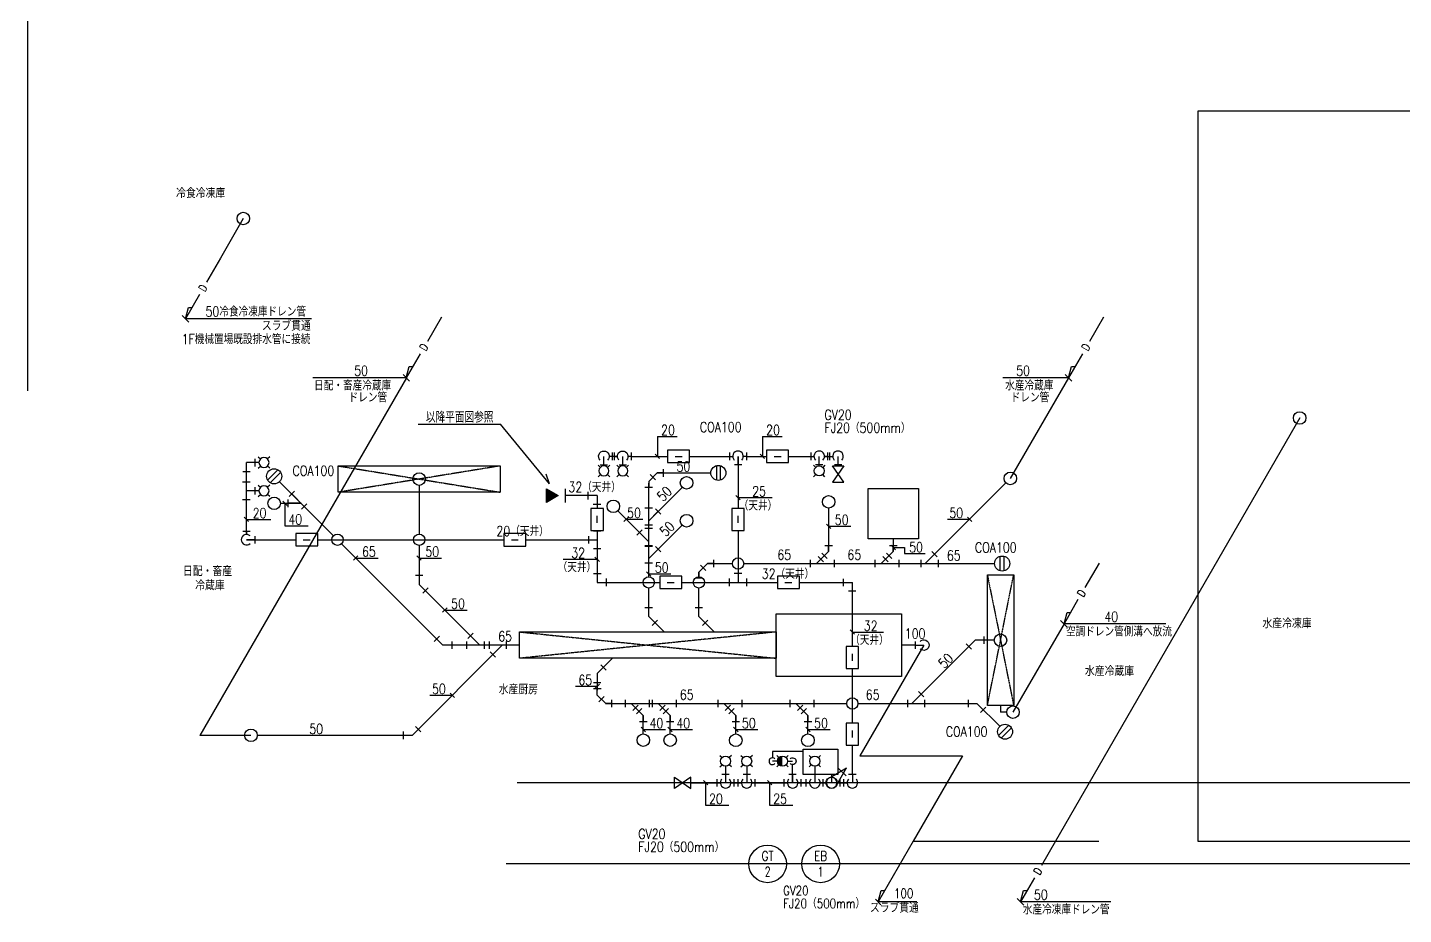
# Model space of a CAD drawing. Header units: millimetres. Extents: x -150 to 176297, y -150 to 55936.
# Drawn here: x 111525 to 122491, y 16729 to 23796 of the extents above; entities that cross this region are included whole.
import ezdxf
from ezdxf.enums import TextEntityAlignment as Align

# ---------------------------------------------------------------- set-up
doc = ezdxf.new("R2010")
doc.units = ezdxf.units.MM
doc.header["$LTSCALE"] = 0.2
doc.linetypes.add('CENTER2', pattern=[1.125, 0.75, -0.125, 0.125, -0.125])
for name, color, linetype in [('00', 7, 'Continuous'), ('00_側溝', 3, 'Continuous'), ('10機器､器具', 2, 'Continuous'), ('1_機器番号', 3, 'Continuous'), ('21上水', 4, 'Continuous'), ('32雑排水', 6, 'Continuous'), ('36D（ドレン管）', 6, 'Continuous'), ('40給湯管', 1, 'Continuous'), ('91引出線､表', 7, 'Continuous'), ('92設備記述', 3, 'Continuous'), ('93継手､その他', 2, 'Continuous'), ('A_室名1', 8, 'Continuous')]:
    doc.layers.add(name, color=color, linetype=linetype)
doc.layers.add('hojo', color=165, linetype='Continuous', plot=False)
doc.styles.get("Standard").update_dxf_attribs({"font": 'simplex.shx', "width": 0.8, "bigfont": 'extfont2.shx'})

# ---------------------------------------------------------------- blocks, each defined once
blk = doc.blocks.new('P3')
at = {"color": 0, "linetype": 'ByBlock', "lineweight": -2}
blk.add_line((108, 0), (0, 0), dxfattribs=at)
at = {"color": 2, "linetype": 'ByBlock', "lineweight": 30}
blk.add_line((108, 47), (108, -47), dxfattribs=at)
blk.add_arc((0, 0), 67.3, 44.999, 315.001, dxfattribs=at)
blk = doc.blocks.new('TG006')
at = {"layer": '00', "color": 0, "linetype": 'ByBlock'}
for p, q in [((-141, 57), (-57, 141)), ((140, 60), (140, -60))]:
    blk.add_line(p, q, dxfattribs=at)
blk = doc.blocks.new('P3-1')
at = {"color": 2, "linetype": 'ByBlock', "lineweight": 30}
blk.add_line((0, -47), (0, 47), dxfattribs=at)
at = {"color": 0, "linetype": 'ByBlock', "lineweight": -2}
blk.add_line((0, 0), (40, 0), dxfattribs=at)
blk = doc.blocks.new('TG03')
at = {"layer": '93継手､その他', "linetype": 'ByBlock'}
for p, q in [((-140, -60), (-140, 60)), ((-60, 140), (60, 140)), ((140, 60), (140, -60))]:
    blk.add_line(p, q, dxfattribs=at)
blk = doc.blocks.new('TG02')
at = {"layer": '93継手､その他', "linetype": 'ByBlock'}
for p, q in [((-60, 140), (60, 140)), ((140, 60), (140, -60))]:
    blk.add_line(p, q, dxfattribs=at)
blk = doc.blocks.new('水栓')
at = {"layer": '10機器､器具'}
for p, q in [((-91.9189, 91.919), (-56.5674, 56.5674)), ((91.9189, 91.919), (56.5674, 56.5674)), ((-91.9189, -91.9189), (-56.5674, -56.5674)), ((91.9189, -91.9189), (56.5674, -56.5674))]:
    blk.add_line(p, q, dxfattribs=at)
blk.add_circle((0, 0), 80, dxfattribs=at)
blk = doc.blocks.new('床上掃除口')
at = {"layer": '10機器､器具'}
for p, q in [((-30.0049, 116.1865), (-30.0049, -116.1866)), ((30.0049, 116.1865), (30.0049, -116.1866))]:
    blk.add_line(p, q, dxfattribs=at)
blk.add_circle((0, 0), 120, dxfattribs=at)
blk = doc.blocks.new('HU04')
at = {"layer": '00', "color": 2, "linetype": 'ByBlock'}
for p, q in [((-210, -60), (-210, 60)), ((-191, 106), (-106, 191)), ((70, 60), (70, -60))]:
    blk.add_line(p, q, dxfattribs=at)
at = {"layer": '00', "color": 0, "linetype": 'ByBlock'}
for p, q in [((70, 0), (-210, 0)), ((0, 0), (-148, 148))]:
    blk.add_line(p, q, dxfattribs=at)
blk = doc.blocks.new('ALWA0')
at = {"layer": '00', "linetype": 'ByBlock'}
h = blk.add_hatch(color=0, dxfattribs=at)
h.dxf.hatch_style = 1
h.paths.add_polyline_path([(150, 0), (0, 87), (0, -87)])
at = {"layer": '00', "color": 0, "linetype": 'ByBlock', "lineweight": -2}
blk.add_lwpolyline([(150, 0), (0, 87), (0, -87)], close=True, dxfattribs=at)
blk = doc.blocks.new('IN')
at = {"layer": '93継手､その他', "color": 3}
blk.add_line((-108, 0), (108, 0), dxfattribs=at)
at = {"layer": '93継手､その他', "color": 3, "lineweight": -2, "xscale": -1.25, "yscale": 1.25, "zscale": 1.25, "rotation": 90}
blk.add_blockref('ALWA0', (0, 302), dxfattribs=at)
blk = doc.blocks.new('HU07')
at = {"layer": '00', "color": 2, "linetype": 'ByBlock'}
for p, q in [((-60, 288), (60, 288)), ((-288, -60), (-288, 60)), ((-82, 25), (-167, 110)), ((-25, 82), (-110, 167)), ((96, -60), (96, 60))]:
    blk.add_line(p, q, dxfattribs=at)
at = {"layer": '00', "color": 0, "linetype": 'ByBlock'}
for p, q in [((0, 192), (0, 288)), ((-288, 0), (96, 0)), ((-192, 0), (0, 192))]:
    blk.add_line(p, q, dxfattribs=at)
blk = doc.blocks.new('HU02')
at = {"layer": '00', "color": 2, "linetype": 'ByBlock'}
for p, q in [((-60, 231), (60, 231)), ((-231, -60), (-231, 60)), ((-25, 25), (-110, 110))]:
    blk.add_line(p, q, dxfattribs=at)
at = {"layer": '00', "color": 0, "linetype": 'ByBlock'}
for p, q in [((0, 135), (0, 231)), ((-231, 0), (-135, 0)), ((-135, 0), (0, 135))]:
    blk.add_line(p, q, dxfattribs=at)
blk = doc.blocks.new('TK05')
at = {"layer": '10機器､器具', "linetype": 'ByBlock', "lineweight": -2}
for p, q in [((45, 78), (336, 0)), ((45, -78), (336, 0)), ((240, 84), (240, -84))]:
    blk.add_line(p, q, dxfattribs=at)
at = {"layer": 'hojo', "linetype": 'ByBlock', "lineweight": -2}
blk.add_circle((0, 0), 90, dxfattribs=at)
blk = doc.blocks.new('混合栓')
at = {"layer": '10機器､器具'}
for p, q in [((-91.9189, 91.919), (-56.5674, 56.5674)), ((-62.0117, -50.5371), (-62.0117, 50.5372)), ((-43.9941, -66.8212), (-43.9941, 66.8213)), ((-26.001, -75.6591), (-26.001, 75.6592)), ((-10.0098, -79.3701), (-10.0098, 79.3702)), ((91.9189, 91.919), (56.5674, 56.5674)), ((-91.9189, -91.9189), (-56.5674, -56.5673)), ((91.9189, -91.9189), (56.5674, -56.5673))]:
    blk.add_line(p, q, dxfattribs=at)
blk.add_circle((0, 0), 80, dxfattribs=at)
blk = doc.blocks.new('TK002')
at = {"layer": '00', "color": 0, "linetype": 'ByBlock'}
blk.add_arc((0, 0), 90, 311.2481, 228.7519, dxfattribs=at)
blk = doc.blocks.new('上水（給）')
at = {"layer": '21上水'}
blk.add_line((-55, 0), (55, 0), dxfattribs=at)
at = {"layer": 'hojo'}
blk.add_lwpolyline([(-175, -100), (175, -100), (175, 100), (-175, 100)], close=True, dxfattribs=at)
blk = doc.blocks.new('弁')
at = {"layer": '10機器､器具'}
blk.add_lwpolyline([(130.0049, 90.00245), (-130.0049, -90.00245), (-130.0049, 90.00245), (130.0049, -90.00245), (130.0049, 90.00245)], dxfattribs=at)

msp = doc.modelspace()

# ---------------------------------------------------------------- linework, layer by layer
at = {"layer": '00_側溝', "color": 7, "linetype": 'CENTER2', "ltscale": 10}
for p, q in [((114001, 20303), (115293, 20093)), ((115293, 20303), (114001, 20093)), ((119175, 19435), (119385, 18393)), ((119175, 18393), (119385, 19435)), ((115447, 18980, 790), (117492, 18770, 790)), ((117492, 18980, 790), (115447, 18770, 790))]:
    msp.add_line(p, q, dxfattribs=at)
at = {"layer": '00_側溝'}
for points in [[(114001, 20303), (115293, 20303), (115293, 20093), (114001, 20093)], [(118225, 20123), (118625, 20123), (118625, 19723), (118225, 19723)], [(119175, 19435), (119385, 19435), (119385, 18393), (119175, 18393)]]:
    msp.add_lwpolyline(points, close=True, dxfattribs=at)
at = {"layer": '00_側溝', "elevation": 790}
msp.add_lwpolyline([(115447, 18980), (117492, 18980), (117492, 18770), (115447, 18770)], close=True, dxfattribs=at)
at = {"layer": '10機器､器具', "color": 2, "elevation": 790}
msp.add_lwpolyline([(117492, 19125), (118492, 19125), (118492, 18625), (117492, 18625)], close=True, dxfattribs=at)
at = {"layer": '10機器､器具', "color": 2}
msp.add_lwpolyline([(117707, 17845), (117707, 18045), (117982, 18045), (117982, 17845)], close=True, dxfattribs=at)
at = {"layer": '1_機器番号'}
for p, q in [((117574, 17132), (117274, 17132)), ((117996, 17132), (117696, 17132))]:
    msp.add_line(p, q, dxfattribs=at)
for centre in [(117424, 17132), (117846, 17132)]:
    msp.add_circle(centre, 150, dxfattribs=at)
at = {"layer": '21上水'}
for p, q in [((113270, 19757), (113270, 20330)), ((113370, 20330), (113270, 20330)), ((116119, 20303), (116119, 20379)), ((116226, 20379), (116161, 20379)), ((116269, 20303), (116269, 20379)), ((116336, 20379), (116627, 20379)), ((116802, 20379), (117140, 20379)), ((117188, 20379), (117188, 19964)), ((117255, 20379), (117415, 20379)), ((117590, 20379), (117793, 20379)), ((117835, 20303), (117835, 20379)), ((117877, 20379), (117943, 20379)), ((117985, 20303), (117985, 20379)), ((113370, 20104), (113270, 20104)), ((116065, 20066), (115812, 20066)), ((116065, 20066), (116065, 19964)), ((116065, 19789), (116065, 19375)), ((117188, 19789), (117188, 19375)), ((113270, 19715), (113663, 19715)), ((113838, 19715), (115322, 19714)), ((115497, 19714), (116065, 19714)), ((116065, 19375), (116565, 19375)), ((116740, 19375), (117502, 19375)), ((117677, 19375), (118099, 19375)), ((118099, 18865), (118099, 19375)), ((118099, 18254), (118099, 18690)), ((118099, 17846), (118099, 18079)), ((117089, 17910), (117089, 17778)), ((117257, 17910), (117257, 17778)), ((117582, 17950), (117623, 17950)), ((117623, 17778), (117623, 17923)), ((117800, 17910), (117800, 17778)), ((116812, 17778), (117047, 17778)), ((117131, 17778), (117215, 17778)), ((117299, 17778), (117581, 17778)), ((117665, 17778), (117758, 17778)), ((117842, 17778), (117892, 17778)), ((117976, 17778), (118057, 17778))]:
    msp.add_line(p, q, dxfattribs=at)
at = {"layer": '32雑排水'}
for p, q in [((113964, 19747), (113533, 20177)), ((116544, 20247, -122), (116971, 20247, -122)), ((114647, 20148), (114647, 19760)), ((116476, 19420), (116476, 20166)), ((116743, 20132), (116476, 19865)), ((113541, 20005), (113706, 20005)), ((117910, 19967), (117910, 19621)), ((116229, 19946), (116476, 19699)), ((116743, 19831), (116476, 19564)), ((114836, 18875), (114028, 19683)), ((114647, 19670), (114647, 19359)), ((118425, 19723), (118425, 19621)), ((116944, 19525), (117143, 19525)), ((117233, 19525), (119233, 19525)), ((116876, 19420), (116876, 19457)), ((115131, 18875, 790), (114647, 19359, 790)), ((116476, 19102, 790), (116476, 19330)), ((116876, 19102, 790), (116876, 19330)), ((116598, 18980, 790), (116476, 19102, 790)), ((116998, 18980, 790), (116876, 19102, 790)), ((115309, 18875, 790), (114590, 18156, 790)), ((115447, 18875, 790), (114836, 18875, 790)), ((118601, 18875, 790), (118492, 18875, 790)), ((118573, 18410), (119078, 18914)), ((119230, 18914), (119078, 18914)), ((116188, 18770, 790), (116066, 18648, 790)), ((116066, 18648), (116066, 18515)), ((116133, 18410), (118054, 18410)), ((116433, 18168), (116433, 18314)), ((116647, 18168), (116647, 18314)), ((117170, 18167), (117170, 18314)), ((117745, 18167), (117745, 18314)), ((118144, 18410), (119092, 18410)), ((119092, 18410), (119274, 18228)), ((118584, 17313), (118305, 16829))]:
    msp.add_line(p, q, dxfattribs=at)
at = {"layer": '32雑排水', "color": 2}
msp.add_lwpolyline([(118305, 16829), (118329, 16919), (118357, 16919)], dxfattribs=at)
for centre in [(114647, 20198), (116778, 20168), (113491, 20005), (116194, 19981), (117910, 20017), (116778, 19866), (119280, 18914), (116433, 18118), (116647, 18118), (117170, 18117), (117745, 18117)]:
    msp.add_circle(centre, 50, dxfattribs=at)
at = {"layer": '36D（ドレン管）'}
for p, q in [((113063, 21959), (112951, 21766)), ((112895, 21669), (112784, 21476)), ((114824, 21488), (114712, 21294)), ((120100, 21488), (119989, 21294)), ((114656, 21197), (114544, 21004)), ((119932, 21197), (119821, 21004)), ((119323, 20167), (118680, 19525)), ((120065, 19528), (119953, 19335)), ((119897, 19238), (119786, 19045)), ((119280, 18393), (119280, 18341)), ((119329, 18341), (119280, 18341)), ((114590, 18156), (113356, 18156)), ((119717, 17313), (119606, 17120)), ((119550, 17022), (119438, 16829))]:
    msp.add_line(p, q, dxfattribs=at)
at = {"layer": '36D（ドレン管）', "color": 2}
for points in [[(112784, 21476), (112808, 21565), (112836, 21565)], [(114544, 21004), (114568, 21094), (114596, 21094)], [(119821, 21004), (119845, 21094), (119873, 21094)], [(119786, 19045), (119810, 19134), (119838, 19134)], [(119438, 16829), (119462, 16919), (119490, 16919)]]:
    msp.add_lwpolyline(points, dxfattribs=at)
for centre in [(113245, 22274), (121664, 20685), (119358, 20203), (119379, 18341), (113306, 18156)]:
    msp.add_circle(centre, 50, dxfattribs=at)
at = {"layer": '40給湯管'}
for p, q in [((117707, 18027), (117462, 18027)), ((117462, 18027), (117462, 17977)), ((117502, 17950), (117462, 17950))]:
    msp.add_line(p, q, dxfattribs=at)
at = {"layer": '91引出線､表'}
for p, q in [((113245, 22275), (113063, 21959)), ((112757, 21502), (112810, 21449)), ((113790, 21476), (112784, 21476)), ((114545, 21004), (112900, 18156)), ((114544, 21004), (113798, 21004)), ((114518, 21031), (114571, 20978)), ((119821, 21004), (119298, 21004)), ((119821, 21004), (119358, 20203)), ((119795, 21031), (119848, 20978)), ((114639, 20635), (115296, 20635)), ((115685, 20160), (115296, 20635)), ((121664, 20685), (119717, 17313)), ((116545, 20538), (116545, 20379)), ((116545, 20538), (116702, 20538)), ((117382, 20538), (117382, 20379)), ((117382, 20538), (117540, 20538)), ((116527, 20397), (116563, 20361)), ((117364, 20397), (117400, 20361)), ((115685, 20160), (115659, 20236)), ((113559, 20023), (113594, 19987)), ((113576, 20005), (113576, 19826)), ((117170, 20067), (117205, 20032)), ((117188, 20050), (117459, 20050)), ((113287, 19859), (113252, 19894)), ((113252, 19894), (113287, 19859)), ((113269, 19877), (113464, 19877)), ((116315, 19895), (116279, 19860)), ((116297, 19878), (116429, 19878)), ((118857, 19878), (119034, 19878)), ((119052, 19860), (119016, 19895)), ((113576, 19826), (113762, 19826)), ((117892, 19840), (117927, 19805)), ((117910, 19822), (118087, 19822)), ((118408, 19671), (118443, 19635)), ((118425, 19653), (118514, 19653)), ((118514, 19653), (118514, 19605)), ((114159, 19587), (114124, 19552)), ((114141, 19569), (114319, 19569)), ((114629, 19587), (114664, 19552)), ((114647, 19569), (114824, 19569)), ((115794, 19559), (116065, 19559)), ((116048, 19576), (116083, 19541)), ((118514, 19605), (118680, 19605)), ((116458, 19460), (116494, 19425)), ((116476, 19442), (116653, 19442)), ((114869, 19172, 790), (114833, 19137, 790)), ((114851, 19154, 790), (115028, 19154, 790)), ((118081, 18996), (118117, 18961)), ((118099, 18979), (118347, 18979)), ((119786, 19045), (119379, 18341)), ((119759, 19071), (119812, 19018)), ((120597, 19045), (119786, 19045)), ((118668, 18875, 790), (118158, 17993, 790)), ((115893, 18547), (116066, 18547)), ((116083, 18564), (116048, 18529)), ((114733, 18476, 790), (114911, 18476, 790)), ((114928, 18458, 790), (114893, 18493, 790)), ((116416, 18220), (116451, 18185)), ((116629, 18220), (116664, 18185)), ((117152, 18220), (117188, 18185)), ((117727, 18220), (117763, 18185)), ((113306, 18156), (112900, 18156)), ((116433, 18203), (116611, 18203)), ((116647, 18203), (116824, 18203)), ((117170, 18203), (117347, 18203)), ((117745, 18203), (117922, 18203)), ((118158, 17993), (118976, 17993)), ((118976, 17993), (118584, 17313)), ((116912, 17796), (116947, 17761)), ((116929, 17778), (116929, 17600)), ((117422, 17796), (117458, 17761)), ((117440, 17778), (117440, 17600)), ((116929, 17600), (117115, 17600)), ((117440, 17600), (117626, 17600)), ((118283, 16851), (118327, 16807)), ((118612, 16829), (118305, 16829)), ((119412, 16856), (119465, 16803)), ((120160, 16829), (119438, 16829))]:
    msp.add_line(p, q, dxfattribs=at)
at = {"layer": 'hojo'}
for p, q in [((111525, 30217), (111525, 20900)), ((124880, 17778), (115427, 17778)), ((118584, 17313), (120063, 17313)), ((125105, 17132), (115339, 17132))]:
    msp.add_line(p, q, dxfattribs=at)
msp.add_lwpolyline([(120854, 23131), (125613, 23131), (125613, 17310), (120854, 17310)], close=True, dxfattribs=at)
for centre in [(113996, 19715), (114647, 19715), (117188, 19525), (116476, 19375), (116876, 19375), (118099, 18410)]:
    msp.add_circle(centre, 45, dxfattribs=at)

# ---------------------------------------------------------------- block references
at = {"layer": '00', "color": 0, "linetype": 'ByBlock', "xscale": 0.5, "yscale": 0.5, "zscale": 0.5, "rotation": 90}
msp.add_blockref('IN', (115812, 20066), dxfattribs=at)
at = {"layer": '10機器､器具'}
for name, p, xscale, yscale, zscale, rotation in [('水栓', (113410, 20330), -0.5, 0.5, 0.5, 270), ('床上掃除口', (113491, 20220), 0.5, 0.5, 0.5, 314.9999999999999), ('水栓', (116119, 20263), 0.5, -0.5, -0.5, 180), ('水栓', (116269, 20263), 0.5, -0.5, -0.5, 180), ('床上掃除口', (117031, 20247, -122), 0.5, 0.5, 0.5, 359.9999809020186), ('水栓', (117835, 20263), -0.5, -0.5, -0.5, 180), ('水栓', (113410, 20104), -0.5, 0.5, 0.5, 270), ('床上掃除口', (119293, 19525), 0.5, 0.5, 0.5, 180), ('床上掃除口', (119316, 18185), 0.5, 0.5, 0.5, 314.9999999999999)]:
    msp.add_blockref(name, p, dxfattribs=dict(at, xscale=xscale, yscale=yscale, zscale=zscale, rotation=rotation))
at = {"layer": '10機器､器具', "linetype": 'ByBlock', "lineweight": -2, "xscale": 0.5, "yscale": 0.5, "zscale": 0.5}
for name, p, rotation in [('弁', (117985, 20238), 270), ('TK05', (117934, 17778), 44.99999999999999)]:
    msp.add_blockref(name, p, dxfattribs=dict(at, rotation=rotation))
at = {"layer": '10機器､器具', "xscale": 0.5, "yscale": 0.5, "zscale": 0.5}
for name, p in [('水栓', (117089, 17950)), ('水栓', (117257, 17950)), ('水栓', (117542, 17950)), ('混合栓', (117542, 17950)), ('水栓', (117800, 17950))]:
    msp.add_blockref(name, p, dxfattribs=at)
at = {"layer": '10機器､器具', "linetype": 'ByBlock', "lineweight": -2, "xscale": 0.5, "yscale": 0.5, "zscale": 0.5}
msp.add_blockref('弁', (116747, 17778), dxfattribs=at)
at = {"layer": '21上水'}
for name, p, xscale, yscale, zscale, rotation in [('P3', (116119, 20379), -0.6248437499999996, 0.6248437499999996, 0.6248437499999996, 89.99999999995971), ('P3-1', (116186, 20379), 0.6248437499999996, 0.6248437499999996, 0.6248437499999996, 180), ('P3-1', (116201, 20379), -0.6248437499999996, 0.6248437499999996, 0.6248437499999996, 180), ('P3', (116269, 20379), -0.6248437499999996, 0.6248437499999996, 0.6248437499999996, 89.99999999995971), ('P3-1', (116336, 20379), 0.6248437499999996, 0.6248437499999996, 0.6248437499999996, 180), ('P3-1', (117121, 20379), -0.6248437499999996, 0.6248437499999996, 0.6248437499999996, 180), ('P3', (117188, 20379), 0.6248437499999996, 0.6248437499999996, 0.6248437499999996, 270.0000000000403), ('P3-1', (117255, 20379), 0.6248437499999996, 0.6248437499999996, 0.6248437499999996, 180), ('P3-1', (117767, 20379), -0.6248437499999996, 0.6248437499999996, 0.6248437499999996, 180), ('P3', (117835, 20379), 0.6248437499999996, 0.6248437499999996, 0.6248437499999996, 270.0000000000403), ('P3-1', (117902, 20379), 0.6248437499999996, 0.6248437499999996, 0.6248437499999996, 180), ('P3-1', (117917, 20379), -0.6248437499999996, 0.6248437499999996, 0.6248437499999996, 180), ('P3', (117985, 20379), 0.6248437499999996, 0.6248437499999996, 0.6248437499999996, 270.0000000000403), ('上水（給）', (116065, 19877), 0.5, 0.5, 0.5, 90.00000000007279), ('上水（給）', (117188, 19877), 0.5, 0.5, 0.5, 90.00000000007279), ('P3-1', (113270, 19782), 0.6248437499999996, 0.6248437499999996, 0.6248437499999996, 270), ('TG02', (116067, 19375), -0.5, -0.5, -0.5, 180), ('上水（給）', (118099, 18777), 0.5, 0.5, 0.5, 90.00000000007279), ('上水（給）', (118099, 18166), 0.5, 0.5, 0.5, 90.00000000007279), ('P3', (117089, 17778), 0.6248437499999996, 0.6248437499999996, 0.6248437499999996, 89.999999999962), ('P3-1', (117156, 17778), -0.6248437499999996, 0.6248437499999996, 0.6248437499999996, 359.9999999999189), ('P3', (117257, 17778), 0.6248437499999996, 0.6248437499999996, 0.6248437499999996, 89.999999999962), ('P3-1', (117324, 17778), -0.6248437499999996, 0.6248437499999996, 0.6248437499999996, 359.9999999999189), ('P3', (117623, 17778), 0.6248437499999996, 0.6248437499999996, 0.6248437499999996, 89.999999999962), ('P3-1', (117690, 17778), -0.6248437499999996, 0.6248437499999996, 0.6248437499999996, 359.9999999999189), ('P3', (117800, 17778), 0.6248437499999996, 0.6248437499999996, 0.6248437499999996, 89.999999999962), ('P3-1', (117867, 17778), -0.6248437499999996, 0.6248437499999996, 0.6248437499999996, 359.9999999999189), ('P3', (117934, 17778), 0.6248437499999996, 0.6248437499999996, 0.6248437499999996, 89.999999999962), ('P3-1', (118001, 17778), -0.6248437499999996, 0.6248437499999996, 0.6248437499999996, 359.9999999999189), ('P3', (118099, 17778), 0.6248437499999996, 0.6248437499999996, 0.6248437499999996, 89.999999999962)]:
    msp.add_blockref(name, p, dxfattribs=dict(at, xscale=xscale, yscale=yscale, zscale=zscale, rotation=rotation))
for name, p, xscale, yscale, zscale in [('上水（給）', (116714, 20379), 0.5, 0.5, 0.5), ('上水（給）', (117503, 20379), 0.5, 0.5, 0.5), ('TG02', (113271, 20329), 0.5, -0.5, -0.5), ('TG02', (116064, 20066), -0.5, -0.5, -0.5), ('P3', (113270, 19715), 0.6248437499999996, 0.6248437499999996, 0.6248437499999996), ('上水（給）', (113751, 19715), 0.5, 0.5, 0.5), ('上水（給）', (115409, 19714), 0.5, 0.5, 0.5), ('上水（給）', (116652, 19375), 0.5, 0.5, 0.5), ('上水（給）', (117589, 19375), 0.5, 0.5, 0.5), ('TG02', (118098, 19374), -0.5, -0.5, -0.5), ('P3-1', (117022, 17778), 0.6248437499999996, 0.6248437499999996, 0.6248437499999996), ('P3-1', (117190, 17778), 0.6248437499999996, 0.6248437499999996, 0.6248437499999996), ('P3-1', (117556, 17778), 0.6248437499999996, 0.6248437499999996, 0.6248437499999996), ('P3-1', (117732, 17778), 0.6248437499999996, 0.6248437499999996, 0.6248437499999996), ('P3-1', (117867, 17778), 0.6248437499999996, 0.6248437499999996, 0.6248437499999996), ('P3-1', (118032, 17778), 0.6248437499999996, 0.6248437499999996, 0.6248437499999996)]:
    msp.add_blockref(name, p, dxfattribs=dict(at, xscale=xscale, yscale=yscale, zscale=zscale))
at = {"layer": '32雑排水', "linetype": 'ByBlock', "lineweight": -2}
for name, p, xscale, yscale, zscale, rotation in [('HU02', (116476, 20247, -122), 0.5, 0.5, 0.5, 180), ('HU04', (113706, 20005), -0.5, 0.5, 0.5, 134.9999999999157), ('HU04', (116476, 19865), -0.5, -0.5, -0.5, 90.00000000015324), ('HU04', (116476, 19699), 0.5, -0.5, -0.5, 269.9999999999653), ('HU04', (116476, 19564), -0.5, -0.5, -0.5, 90.00000000015324), ('HU02', (116876, 19525), 0.5, 0.5, 0.5, 180), ('HU04', (115309, 18875, 790), -0.5, 0.5, 0.5, 180), ('HU07', (116433, 18410), -0.5, 0.5, 0.5, 180), ('HU07', (116647, 18410), -0.5, 0.5, 0.5, 180), ('HU07', (117170, 18410), -0.5, 0.5, 0.5, 180), ('HU07', (117745, 18410), -0.5, 0.5, 0.5, 180)]:
    msp.add_blockref(name, p, dxfattribs=dict(at, xscale=xscale, yscale=yscale, zscale=zscale, rotation=rotation))
at = {"layer": '32雑排水', "linetype": 'ByBlock', "lineweight": -2, "yscale": 0.5, "zscale": 0.5}
for name, p, xscale in [('HU07', (117910, 19525), 0.5), ('HU07', (118425, 19525), 0.5), ('HU04', (118680, 19525), -0.5), ('HU04', (115131, 18875, 790), 0.5), ('HU02', (116066, 18410), -0.5), ('HU04', (118573, 18410), -0.5)]:
    msp.add_blockref(name, p, dxfattribs=dict(at, xscale=xscale))
at = {"layer": '32雑排水', "color": 2}
for p, xscale, yscale, zscale, rotation in [((114647, 19359, 790), -0.5000000000000002, 0.5000000000000002, 0.5000000000000002, 270), ((116476, 19102, 1580), -0.5000000000000002, 0.5000000000000002, 0.5000000000000002, 270), ((116876, 19102, 1580), -0.5000000000000002, 0.5000000000000002, 0.5000000000000002, 270), ((119078, 18914), 0.5, 0.5, 0.5, 225), ((116066, 18648, 790), -0.5000000000000002, 0.5000000000000002, 0.5000000000000002, 225), ((119092, 18410), -0.5, 0.5, 0.5, 135.0000000000002)]:
    msp.add_blockref('TG006', p, dxfattribs=dict(at, xscale=xscale, yscale=yscale, zscale=zscale, rotation=rotation))
at = {"layer": '32雑排水', "color": 2, "yscale": 0.5000000000000002, "zscale": 0.5000000000000002}
for p, xscale in [((114836, 18875), 0.5000000000000002), ((114590, 18156), -0.5000000000000002)]:
    msp.add_blockref('TG006', p, dxfattribs=dict(at, xscale=xscale))
at = {"layer": '32雑排水', "xscale": -0.625, "yscale": 0.625, "zscale": 0.625, "rotation": 359.9999999999597}
msp.add_blockref('P3', (118668, 18875, 790), dxfattribs=at)
at = {"layer": '40給湯管', "color": 2, "linetype": 'ByBlock', "lineweight": -2, "yscale": 0.3, "zscale": 0.3}
for p, xscale, rotation in [((117462, 17950), 0.3, 90), ((117623, 17950), -0.3, 270)]:
    msp.add_blockref('TK002', p, dxfattribs=dict(at, xscale=xscale, rotation=rotation))
at = {"layer": '93継手､その他', "xscale": -0.5, "yscale": 0.5, "zscale": 0.5}
for p, rotation in [((113270, 20104), 270), ((116065, 19714), 90)]:
    msp.add_blockref('TG03', p, dxfattribs=dict(at, rotation=rotation))
msp.add_blockref('TG03', (117188, 19375), dxfattribs=at)

# ---------------------------------------------------------------- texts
at = {"layer": '1_機器番号'}
for s, width, p in [('GT', 0.8, (117424, 17195)), ('EB', 0.8, (117846, 17195)), ('2', 0.7, (117424, 17070)), ('1', 0.7, (117846, 17070))]:
    msp.add_text(s, height=75, dxfattribs=dict(at, width=width)).set_placement(p, align=Align.MIDDLE_CENTER)
at = {"layer": '1_機器番号', "width": 0.8}
for s, p in [('GV20', (117547, 16859)), ('FJ20（500mm）', (117547, 16756))]:
    msp.add_text(s, height=75, dxfattribs=at).set_placement(p, align=Align.BOTTOM_LEFT)
at = {"layer": '36D（ドレン管）', "color": 3, "width": 0.8}
for p in [(112950, 21704), (114711, 21233), (119987, 21233), (119952, 19273), (119604, 17058)]:
    msp.add_text('D', height=62.5, rotation=60, dxfattribs=at).set_placement(p, align=Align.CENTER)
at = {"layer": '92設備記述', "width": 0.8}
for s, height, p in [('50冷食冷凍庫ドレン管', 80, (113745, 21533)), ('スラブ貫通', 75, (113783, 21418)), ('1F機械置場既設排水管に接続', 80, (113780, 21313)), ('50', 80, (114239, 21061)), ('50', 80, (119515, 21061)), ('日配・畜産冷蔵庫', 80, (114424, 20944)), ('水産冷蔵庫', 80, (119701, 20944)), ('ドレン管', 80, (114391, 20849)), ('ドレン管', 80, (119668, 20849)), ('COA100', 80, (117216, 20612)), ('COA100', 80, (113970, 20264)), ('COA100', 80, (119408, 19653)), ('40', 80, (120217, 19101)), ('空調ドレン管側溝へ放流', 80, (120646, 18984)), ('COA100', 80, (119176, 18186)), ('100', 75, (118585, 16897)), ('50', 80, (119656, 16886)), ('スラブ貫通', 75, (118629, 16781)), ('水産冷凍庫ドレン管', 80, (120149, 16769))]:
    msp.add_text(s, height=height, dxfattribs=at).set_placement(p, align=Align.MIDDLE_RIGHT)
msp.add_text('以降平面図参照', height=87.5, dxfattribs=at).set_placement((114700, 20648))
for s, p in [('GV20', (117877, 20646)), ('FJ20（500mm）', (117877, 20543)), ('GV20', (116393, 17307)), ('FJ20（500mm）', (116393, 17204))]:
    msp.add_text(s, height=80, dxfattribs=at).set_placement(p, align=Align.BOTTOM_LEFT)
for s, p in [('20', (116630, 20589)), ('20', (117467, 20589)), ('50', (116753, 20298, -122)), ('32（天井）', (116045, 20139)), ('25', (117356, 20100)), ('20', (113375, 19927)), ('50', (116359, 19928)), ('（天井）', (117347, 19992)), ('50', (118927, 19928)), ('40', (113659, 19877)), ('50', (118014, 19873)), ('20（天井）', (115471, 19788)), ('65', (114246, 19620)), ('50', (114751, 19620)), ('32', (115914, 19609)), ('65', (117556, 19595)), ('65', (118115, 19595)), ('50', (118607, 19655)), ('（天井）', (115904, 19501)), ('50', (116580, 19493)), ('65', (118907, 19589)), ('32（天井）', (117586, 19448)), ('50', (114956, 19205, 790)), ('65', (115332, 18945, 790)), ('32', (118245, 19029)), ('100', (118599, 18967, 790)), ('（天井）', (118235, 18921)), ('50', (114804, 18526, 790)), ('65', (115970, 18597)), ('65', (116779, 18480)), ('65', (118261, 18480)), ('50', (113826, 18207)), ('40', (116538, 18253)), ('40', (116751, 18253)), ('50', (117274, 18253)), ('50', (117849, 18253)), ('20', (117012, 17650)), ('25', (117523, 17650))]:
    msp.add_text(s, height=80, dxfattribs=at).set_placement(p, align=Align.MIDDLE)
for p in [(116601, 20081), (116623, 19801), (118843, 18751)]:
    msp.add_text('50', height=80, rotation=45, dxfattribs=at).set_placement(p, align=Align.MIDDLE)
at = {"layer": 'A_室名1', "width": 0.7}
for s, p in [('冷食冷凍庫', (112709, 22437)), ('日配・畜産', (112764, 19425)), ('冷蔵庫', (112861, 19312)), ('水産冷凍庫', (121367, 19009)), ('水産冷蔵庫', (119952, 18629)), ('水産厨房', (115280, 18483))]:
    msp.add_text(s, height=80, dxfattribs=at).set_placement(p)

doc.saveas('drawing.dxf')
